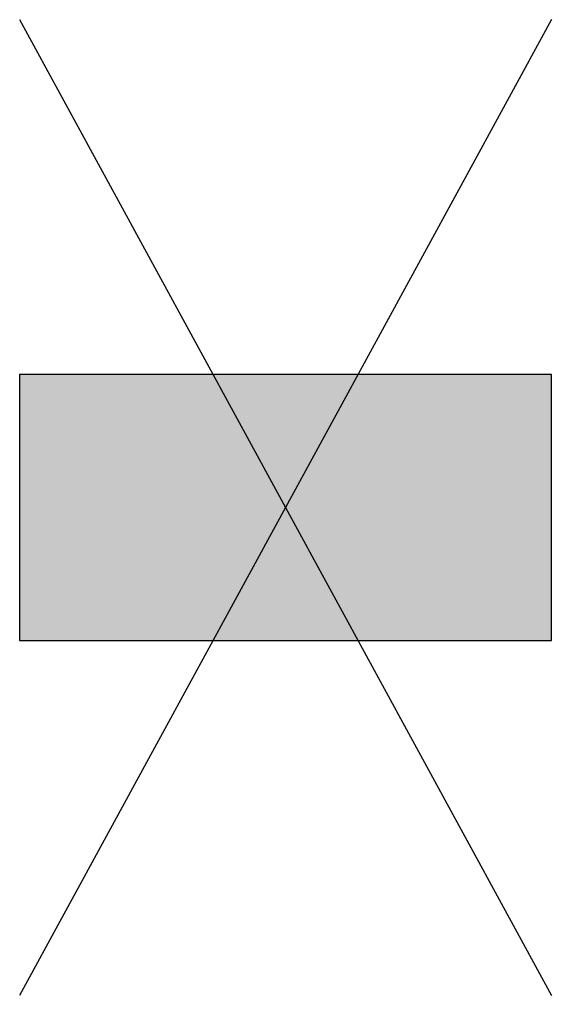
# Model space of a CAD drawing. Header units: metres. Extents: x 0 to 0.3, y -0.275 to 0.275.
import ezdxf

# ---------------------------------------------------------------- set-up
doc = ezdxf.new("R2010")
doc.units = ezdxf.units.M

msp = doc.modelspace()

# ---------------------------------------------------------------- hatches: boundary and pattern name
h = msp.add_hatch(color=256)
h.dxf.hatch_style = 1
h.paths.add_polyline_path([(0, 0.075), (0, -0.075), (0.3, -0.075), (0.3, 0.075)])

# ---------------------------------------------------------------- linework, layer by layer
at = {"flags": 128}
for points in [[(0, 0.275), (0.3, -0.275)], [(0.3, 0.275), (0, -0.275)]]:
    msp.add_lwpolyline(points, dxfattribs=at)
msp.add_lwpolyline([(0.3, 0.075), (0, 0.075), (0, -0.075), (0.3, -0.075)], close=True, dxfattribs=at)

doc.saveas('drawing.dxf')
